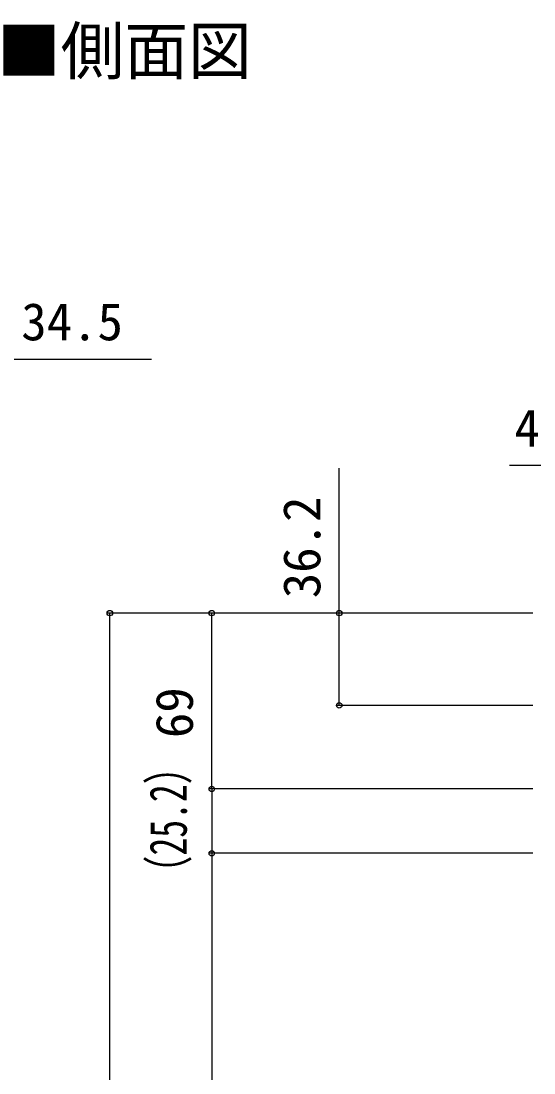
# Model space of a CAD drawing. Units: millimetres, scale not verified. Extents: x -875 to 875, y -1318 to 1308.
# Drawn here: x -232.8 to -31.5, y -618 to -205.4 of the extents above; entities that cross this region are included whole.
import ezdxf
from ezdxf.enums import TextEntityAlignment as Align

# ---------------------------------------------------------------- set-up
doc = ezdxf.new("R2010")
doc.units = ezdxf.units.MM
doc.header["$LTSCALE"] = 8
doc.layers.add('0-1_USER1', color=3, linetype='Continuous')
doc.layers.add('0-6_YKK_D', color=6, linetype='Continuous')
doc.styles.add('ＭＳ ゴシック', font='')
doc.styles.get('ＭＳ ゴシック').set_extended_font_data('MS Gothic')

msp = doc.modelspace()

# ---------------------------------------------------------------- linework, layer by layer
at = {"layer": '0-6_YKK_D'}
for p, q in [((-31.9, -437.598), (-198.934, -437.598)), ((-197.934, -1118), (-197.934, -437.598)), ((-31.9, -437.598), (-158.934, -437.598)), ((-157.934, -506.598), (-157.934, -437.598)), ((-31.9, -437.598), (-108.934, -437.598)), ((-31.9, -473.798), (-108.934, -473.798)), ((-31.9, -506.598), (-158.934, -506.598)), ((-31.9, -506.598), (-158.934, -506.598)), ((-157.934, -506.598), (-157.934, -531.843)), ((-31.9, -531.843), (-158.934, -531.843)), ((-31.9, -531.843), (-158.934, -531.843))]:
    msp.add_line(p, q, dxfattribs=at)
for points in [[(-273, -338), (-238.5, -338), (-181.609, -338)], [(-107.934, -473.798), (-107.934, -437.598), (-107.934, -380.707)], [(57.1, -379.688), (16.3, -379.688), (-41.159, -379.688)], [(-157.934, -531.843), (-157.934, -647.444), (-157.934, -1001.038)]]:
    msp.add_lwpolyline(points, dxfattribs=at)
for centre in [(-197.934, -437.598), (-157.934, -437.598), (-107.934, -437.598), (-107.934, -473.798), (-157.934, -506.598), (-157.934, -506.598), (-157.934, -531.843), (-157.934, -531.843)]:
    msp.add_circle(centre, 1.075, dxfattribs=at)

# ---------------------------------------------------------------- texts
at = {"layer": '0-1_USER1', "style": 'ＭＳ ゴシック'}
msp.add_text('■側面図', height=18.33, dxfattribs=at).set_placement((-242.256, -231.733), align=Align.BOTTOM_LEFT)
at = {"layer": '0-6_YKK_D', "style": 'ＭＳ ゴシック'}
for s, p in [('34.5', (-232.677, -335)), ('40.8', (-39.182, -376.688))]:
    msp.add_text(s, height=14.66, dxfattribs=at).set_placement(p, align=Align.BOTTOM_LEFT)
for s, p in [('36.2', (-110.934, -431.775)), ('69', (-160.934, -486.643))]:
    msp.add_text(s, height=14.66, rotation=90, dxfattribs=at).set_placement(p, align=Align.BOTTOM_LEFT)
at = {"layer": '0-6_YKK_D', "style": 'ＭＳ ゴシック', "width": 0.7}
msp.add_text('（25.2）', height=14.66, rotation=90, dxfattribs=at).set_placement((-163.321, -546.703), align=Align.BOTTOM_LEFT)

doc.saveas('drawing.dxf')
